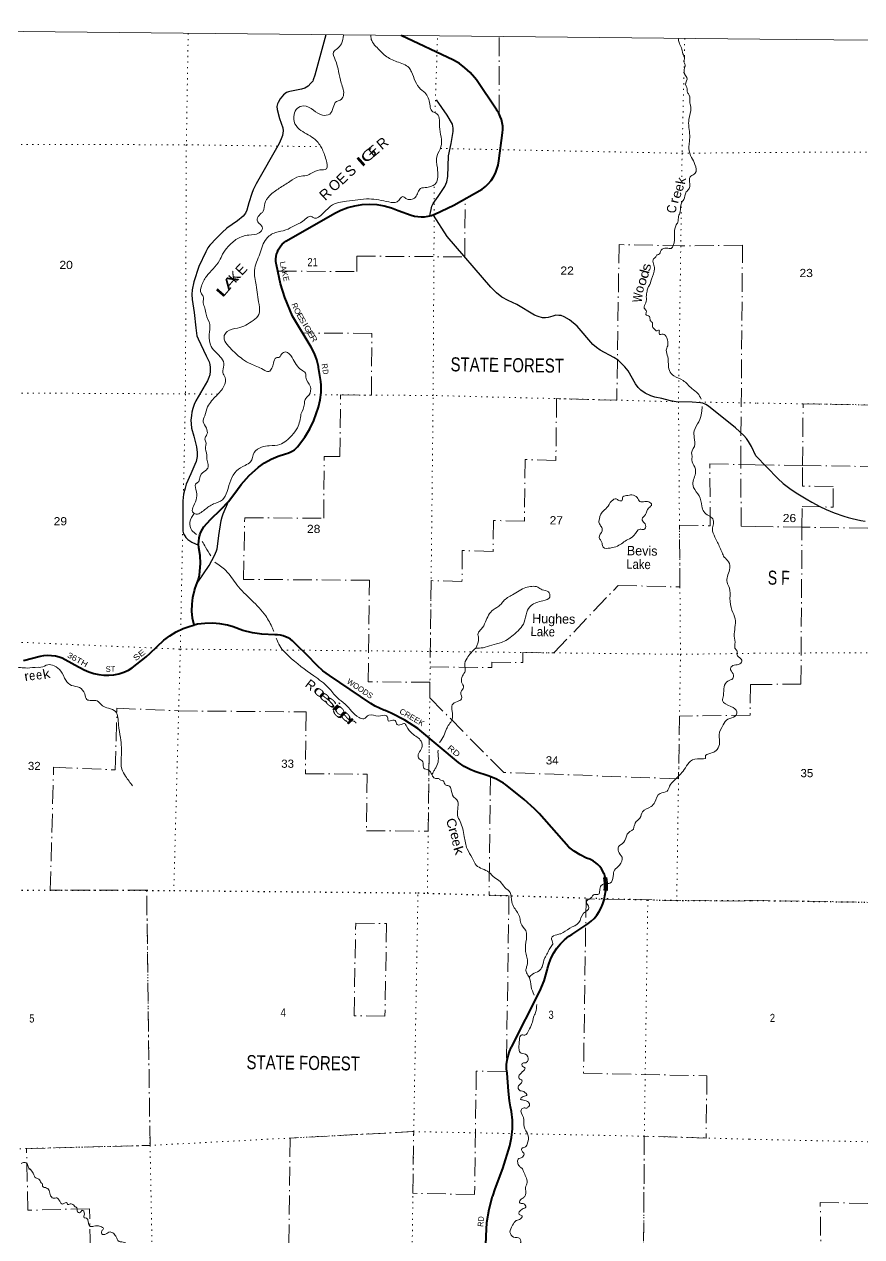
# Model space of a CAD drawing. Header units: feet. Extents: x -248627 to 3, y 0 to 184934.
# Drawn here: x -231510 to -213602, y 158997 to 184934 of the extents above; entities that cross this region are included whole.
import ezdxf
from ezdxf.enums import TextEntityAlignment as Align

# ---------------------------------------------------------------- set-up
doc = ezdxf.new("R2010")
doc.units = ezdxf.units.FT
doc.header["$LTSCALE"] = 80
doc.linetypes.add('DOT_DASHED', pattern=[7.7, 5, -1.2, 0.3, -1.2])
doc.linetypes.add('DOTTED', pattern=[1.5, 0.3, -1.2])
for name, color, linetype, lineweight in [('26', 7, 'Continuous', 40), ('29', 7, 'Continuous', 25), ('39', 7, 'Continuous', 13), ('4', 7, 'Continuous', 13), ('41', 7, 'Continuous', 13), ('44', 7, 'DOT_DASHED', 13), ('6', 7, 'DOTTED', 25), ('61', 7, 'Continuous', 13), ('7', 7, 'DOTTED', 13)]:
    doc.layers.add(name, color=color, linetype=linetype, lineweight=lineweight)
doc.layers.add('27', color=7, linetype='Continuous')

msp = doc.modelspace()

# ---------------------------------------------------------------- linework, layer by layer
at = {"layer": '26'}
for points in [[(-222728.12, 180873.65), (-222324.13, 181066.93), (-221721.04, 181404.3), (-221650.23, 181460.8), (-221585.71, 181524.39), (-221528.19, 181594.37), (-221478.3, 181669.98), (-221436.59, 181750.4), (-221403.51, 181834.73), (-221379.43, 181922.06), (-221364.61, 182011.43), (-221364.22, 182014.91), (-221281.7, 182607.73), (-221276.66, 182680.22), (-221279.22, 182752.83), (-221289.36, 182824.78), (-221306.96, 182895.27), (-221331.84, 182963.54), (-221363.71, 183028.83), (-221402.23, 183090.43), (-221403.84, 183092.71), (-221842.58, 183743.84), (-221881.05, 183794.66), (-221978.3, 183904.85), (-222086.53, 184004.28), (-222204.56, 184091.84), (-222331.1, 184166.59), (-223451.45, 184691.12)], [(-227879.78, 172080.5), (-227885.58, 172109.2), (-227909.94, 172229.73), (-227923.98, 172377.53), (-227922.49, 172525.99), (-227905.5, 172673.48), (-227873.17, 172818.38), (-227857.82, 172869.7), (-227791.89, 173044.03), (-227782.44, 173069.02), (-227778.27, 173094.03), (-227765.1, 173148.57), (-227754.85, 173234.46), (-227744.71, 173401.86), (-227752.12, 173569.4), (-227777.01, 173735.25), (-227778.87, 173744.25), (-227783.28, 173811.12), (-227780.67, 173878.08), (-227771.08, 173944.41), (-227754.61, 174009.37), (-227731.44, 174072.24), (-227701.82, 174132.36), (-227668.21, 174186.01), (-227525.73, 174343.24), (-227305.26, 174553.27), (-227141.29, 174728.32), (-227025.37, 174877.96), (-226874.41, 175086.68), (-226702.46, 175278.47), (-226511.41, 175451.24), (-226503.87, 175457.34), (-226371.16, 175551.54), (-226229.32, 175631.35), (-226079.92, 175695.89), (-225924.6, 175744.47), (-225924.04, 175744.61), (-225873.58, 175758.72), (-225824.87, 175778.02), (-225778.44, 175802.31), (-225734.81, 175831.32), (-225694.45, 175864.73), (-225666.14, 175892.95), (-225510.87, 176102.85), (-225403.56, 176280.39), (-225318.71, 176460.07), (-225215.81, 176746.39), (-225182.15, 176900.66), (-225164.79, 177057.6), (-225163.94, 177215.49), (-225169.3, 177290.08), (-225215.64, 177594.4), (-225218.85, 177611.06), (-225255.24, 177754.22), (-225306.4, 177892.8), (-225371.76, 178025.27), (-225771.63, 178686.84), (-225936.73, 179088.96), (-226027.87, 179383.48), (-226116.25, 179789.89), (-226121.62, 179816.87), (-226127.33, 179866.25), (-226127.85, 179915.97), (-226123.16, 179965.46), (-226113.33, 180014.2), (-226098.46, 180061.64), (-226078.72, 180107.26), (-226054.31, 180150.57), (-226025.5, 180191.1), (-225992.62, 180228.39), (-225956.03, 180262.03), (-225916.11, 180291.67), (-224854.15, 180898.15), (-224740.07, 180954.52), (-224592.53, 181010.78), (-224439.92, 181051.32), (-224283.9, 181075.68), (-224126.2, 181083.6), (-223968.53, 181074.99), (-223812.63, 181049.95), (-223660.19, 181008.75), (-223512.9, 180951.84), (-223238.9, 180851.31), (-223168.05, 180831.26), (-223095.5, 180818.72), (-223022.03, 180813.83), (-222948.45, 180816.65), (-222875.57, 180827.15), (-222804.18, 180845.21), (-222735.08, 180870.63), (-222728.12, 180873.65)], [(-231527.29, 171323.66), (-231168.66, 171416.28), (-231088.44, 171430.3), (-231007.19, 171435.85), (-230925.81, 171432.88), (-230845.19, 171421.42), (-230766.2, 171401.6), (-230702.57, 171378.96), (-230426.75, 171228.93), (-230226.2, 171125.29), (-230127.22, 171080.34), (-230024.09, 171045.98), (-229917.93, 171022.59), (-229809.91, 171010.42), (-229701.2, 171009.61), (-229593.01, 171020.17), (-229486.52, 171041.98), (-229382.88, 171074.8), (-229283.25, 171118.28), (-229199.9, 171164.87), (-228905.51, 171399.36), (-228814.59, 171482.73), (-228526.69, 171756.87), (-228398.67, 171854.55), (-228261.15, 171938.32), (-228115.62, 172007.25), (-227963.68, 172060.59), (-227879.78, 172080.5)], [(-219077.34, 166407.26), (-219071.44, 166570.37), (-219090.34, 166680.78), (-219098.36, 166720.67), (-219103.4, 166745.72), (-219113.58, 166770.67), (-219135.9, 166818), (-219166.43, 166868.3), (-219202.06, 166915.14), (-219242.38, 166957.99), (-219286.96, 166996.4), (-219335.31, 167029.94), (-219386.9, 167058.24), (-219416.17, 167070.51), (-219440.76, 167080.82), (-219466.17, 167090.85), (-219486.1, 167098.72), (-219621.56, 167163.37), (-219749.51, 167241.83), (-219868.57, 167333.22), (-220499.11, 168048.13), (-220597.09, 168151.85), (-220818.7, 168352.78), (-221219.26, 168669), (-221261.66, 168697.28), (-221410.43, 168782.51), (-221567.3, 168851.72), (-221877.5, 168948.3), (-221892.02, 168953.51), (-221964.16, 168984.68), (-222100.09, 169056.65), (-222227.76, 169142.43), (-223095.83, 169867.61), (-223371.15, 170048.39), (-223663.86, 170199.39), (-223793.56, 170254.46), (-223819.15, 170262.59), (-223916.44, 170300.7), (-224009.2, 170348.76), (-224096.44, 170406.26), (-224985.18, 170999.53), (-225123.14, 171100.72), (-225249.77, 171215.77), (-225298.74, 171267.38), (-225417.43, 171394.59), (-225721.99, 171694.97), (-225728.37, 171701.74), (-225771.23, 171742.05), (-225818.08, 171777.65), (-225868.39, 171808.16), (-225921.61, 171833.25), (-225977.17, 171852.63), (-226034.44, 171866.1), (-226092.81, 171873.51), (-226151.64, 171874.78), (-226430.77, 171888.45), (-226626.81, 171916.65), (-226837.02, 171968.78), (-227040.64, 172042.6), (-227167.56, 172079.28), (-227325.81, 172109.05), (-227486.31, 172122.12), (-227647.29, 172118.34), (-227807, 172097.76), (-227879.78, 172080.5)], [(-221164.81, 162869.12), (-221135.38, 162958.6), (-221096.76, 163044.53), (-221091.03, 163055.48), (-220482.59, 164248.61), (-220393.28, 164469.42), (-220327.53, 164698.35), (-220319.09, 164736.33), (-220287.05, 164852.51), (-220243.04, 164964.7), (-220187.54, 165071.68), (-220121.17, 165172.27), (-220044.64, 165265.37), (-219958.8, 165349.96), (-219864.59, 165425.12), (-219803.9, 165465.69), (-219462.09, 165688.89), (-219390.16, 165744.57), (-219324.44, 165807.47), (-219265.66, 165876.89), (-219214.46, 165952.07), (-219171.4, 166032.2), (-219136.94, 166116.38), (-219112.07, 166201.22), (-219092.25, 166290.14), (-219077.34, 166407.26)], [(-221705.67, 157063.94), (-221634.65, 159010.27), (-221617.92, 159299.31), (-221571.07, 159585.02), (-221494.62, 159864.26), (-221493.16, 159868.65), (-221440.49, 160020.74), (-221277.78, 160454.81), (-221128.44, 160941.15), (-221090.45, 161122.16), (-221071.58, 161306.15), (-221072.06, 161491.1), (-221091.86, 161674.99), (-221111.27, 161776.54), (-221135.64, 161906.28), (-221156.45, 162113.43), (-221185.72, 162495.47), (-221195.23, 162589.19), (-221194.9, 162683.39), (-221184.72, 162777.04), (-221164.81, 162869.12)]]:
    msp.add_lwpolyline(points, dxfattribs=at)
at = {"layer": '29'}
msp.add_line((-225060.13, 184705.86), (-225297.68, 183843.76), dxfattribs=at)
for points in [[(-225297.68, 183843.76), (-225329.76, 183741.84), (-225342.51, 183713.77), (-225379.5, 183671.65), (-225436.9, 183611.67), (-225512.16, 183569.55), (-225579.76, 183542.76), (-225655.02, 183528.72), (-225833.59, 183498.09), (-225862.93, 183489.16), (-225903.75, 183471.29), (-225966.25, 183421.52), (-226036.4, 183338.57), (-226078.49, 183263.27), (-226092.53, 183231.37), (-226107.83, 183175.22), (-226104.01, 183110.13), (-226052.98, 182916.15), (-225981.55, 182717.07), (-225976.45, 182653.27), (-225981.55, 182602.22), (-225986.65, 182556.28), (-226014.72, 182482.26), (-226058.09, 182385.26), (-226552.99, 181517.45), (-226612.94, 181393.68), (-226644.83, 181313.27), (-226706.06, 181114.18)], [(-222835.63, 180836.03), (-222795.28, 181040.17), (-222764.67, 181096.32), (-222657.53, 181249.46), (-222519.77, 181463.86), (-222473.85, 181560.85), (-222453.44, 181678.26), (-222438.14, 182122.37), (-222382.01, 182382.71), (-222336.09, 182643.05), (-222336.09, 182714.52), (-222356.5, 182796.19), (-222463.65, 182990.17), (-222698.34, 183316.87)], [(-226706.06, 181114.18), (-226748.14, 180954.67), (-226780.04, 180894.69), (-226829.78, 180832.16), (-226947.12, 180730.06), (-227176.72, 180571.81), (-227280.05, 180481.2), (-227401.22, 180357.41), (-227538.98, 180209.38), (-227582.35, 180148.12), (-227630.81, 180066.44), (-227778.77, 179755.05), (-227880.82, 179423.24), (-227917.82, 179253.51), (-227925.48, 179156.52), (-227916.53, 179045.49), (-227875.72, 178769.84), (-227840, 178443.13), (-227817.04, 178272.13), (-227794.08, 178203.21), (-227620.61, 177840.77)], [(-220598.82, 178712.41), (-220980.2, 178935.74), (-221165.16, 179026.36), (-221296.53, 179099.09), (-221415.16, 179187.15), (-221536.33, 179308.38), (-222464.92, 180395.69), (-222760.84, 180850.01)], [(-215867.51, 175700.32), (-215962.28, 175903.54), (-216022.23, 176006.91), (-216066.87, 176074.55), (-216125.55, 176138.35), (-216302.85, 176297.88), (-216879.37, 176764.95), (-216935.51, 176803.24), (-217000.56, 176830.05), (-217052.86, 176838.98), (-217226.33, 176849.19), (-217573.27, 176859.39), (-217690.61, 176877.26), (-217874.3, 176925.76), (-218026.08, 176955.1), (-218114.08, 176984.45), (-218235.27, 177039.33), (-218328.38, 177109.53), (-218383.23, 177164.39), (-218440.63, 177242.25), (-218593.69, 177517.9), (-218665.12, 177607.23), (-218736.55, 177676.15), (-218807.98, 177745.06), (-218904.92, 177808.87), (-219195.74, 177962.01), (-219277.37, 178018.16), (-219348.81, 178084.53), (-219685.54, 178472.48), (-219853.91, 178610.31), (-219967.43, 178677.94), (-220028.66, 178703.47), (-220078.41, 178707.3), (-220146, 178708.57), (-220211.06, 178691.99), (-220304.17, 178657.52), (-220364.12, 178651.15), (-220430.45, 178656.25), (-220522.29, 178679.23), (-220598.82, 178712.41)], [(-227620.61, 177840.77), (-227559.38, 177715.7), (-227540.88, 177657.63), (-227533.87, 177593.19), (-227534.51, 177512.15), (-227544.08, 177434.94), (-227560.66, 177374.95), (-227592.55, 177304.77), (-227840, 176878.52), (-227880.18, 176797.5), (-227908.88, 176715.17), (-227924.83, 176639.25), (-227936.94, 176564.58), (-227945.24, 176461.85), (-227944.59, 176388.46), (-227931.84, 176291.47)], [(-227931.84, 176291.47), (-227882.1, 176120.47), (-227825.98, 175895.86), (-227814.5, 175772.07), (-227811.95, 175690.4), (-227816.65, 175654.26), (-227837.46, 175578.09), (-227861.69, 175513), (-227948.43, 175319.02), (-228045.37, 175094.41), (-228070.88, 175012.73), (-228106.59, 174885.11), (-228116.8, 174742.17), (-228121.9, 174093.86), (-228105.32, 174033.89), (-228079.81, 173987.95), (-228051.75, 173952.21), (-228009.65, 173915.19), (-227924.19, 173857.77), (-227781.83, 173789.18)], [(-215867.51, 175700.32), (-215393.8, 175213.58), (-215284.58, 175111.98), (-215136.99, 175000.77), (-215001.52, 174907.76), (-214789.22, 174780.39), (-214671.95, 174707.6), (-214500.09, 174620.66), (-214364.63, 174555.96), (-214188.73, 174479.12), (-213988.56, 174408.36), (-213895.54, 174382.08), (-213806.59, 174361.86), (-213618.55, 174319.4), (-213531.6, 174305.25)], [(-227814.21, 172979.27), (-227554.28, 173352.4), (-227442.04, 173569.36), (-227401.56, 173666.7), (-227386.26, 173715.2), (-227378.26, 173760.79), (-227350.2, 173998.16), (-227299.17, 174317.21), (-227279.11, 174396.69), (-227256.15, 174463.06), (-227145.15, 174722.73)]]:
    msp.add_lwpolyline(points, dxfattribs=at)
at = {"layer": '39'}
for points in [[(-224682.34, 184703.23), (-224730.02, 184513.73), (-224815.44, 184413.65), (-224894.59, 184339.72), (-224859.73, 184174.14), (-224730.96, 183677.19), (-224686.92, 183404.69), (-224752.13, 183312.5), (-224834.96, 183280.94), (-224904.51, 183150.49), (-224978.16, 183012.01), (-225135.41, 182991.14), (-225325.85, 183095.52), (-225542.58, 183186.01), (-225673.91, 183134.69), (-225739.44, 183004.21), (-225722.96, 182806.52), (-225595.28, 182662.34), (-225286.8, 182466.27), (-225149.4, 182279.68), (-225056.78, 182037.01), (-225050.36, 181841.43), (-225189.52, 181816.38), (-225369.32, 181747.32), (-225472.42, 181699.79), (-225629.67, 181678.92), (-225831.95, 181569.73), (-226056.68, 181426.46), (-226263.41, 181266.91), (-226367.54, 181096.43), (-226401.12, 180933.43), (-226488.44, 180845.46), (-226529.59, 180740.98), (-226483.85, 180672.06), (-226418.21, 180574.76), (-226489.56, 180470.53), (-226707.43, 180423.95), (-226955.8, 180343.37), (-227150.51, 180177.67), (-227268.67, 180013.35), (-227336.25, 179878.86), (-227614.98, 179538.48), (-227723.47, 179327.72), (-227730.72, 179182.65), (-227685.01, 179109.7), (-227682.09, 178976.63), (-227646.81, 178861.44), (-227623.73, 178730.22), (-227542.99, 178511.85), (-227554.86, 178296.25), (-227512.71, 178037.88), (-227291.27, 177788.1), (-227240.16, 177638.51), (-227265.6, 177485.52), (-227216.15, 177378.27), (-227241.86, 177193.03), (-227398.63, 176988.72), (-227589.91, 176750.43), (-227651.91, 176559.44), (-227681.22, 176426.64), (-227615.86, 176295.07), (-227602.86, 176163.94), (-227648.03, 176059.49), (-227618.53, 175974.58), (-227635.28, 175898.12), (-227606.57, 175718.48), (-227599.51, 175599.49), (-227576.29, 175486.41), (-227611.23, 175402.04), (-227726.76, 175312.29), (-227814.94, 175121.52), (-227826.43, 175118.59), (-227840.29, 174980.62), (-227823.64, 174803.09), (-227889.54, 174628.26), (-227910.7, 174505.48), (-227858.7, 174462.71), (-227654.62, 174545.68), (-227462.25, 174673.1), (-227274.26, 174758.22), (-227172.05, 174940.81), (-226971.01, 175382.62), (-226788.81, 175498.02), (-226669.37, 175573.63), (-226591.18, 175772.55), (-226435.17, 175886.16), (-226269.79, 175917.04), (-226041.98, 175947.4), (-225790.67, 176138.83), (-225668.48, 176303.12), (-225593.55, 176594.79)], [(-225593.55, 176594.79), (-225521.22, 176815.92), (-225506.38, 176904.49), (-225420.97, 177004.58), (-225391.32, 177179.7), (-225488.29, 177384.1), (-225495.64, 177468.83), (-225579.64, 177538.06), (-225780.81, 177803.8), (-225920.77, 177923.89), (-226009.77, 177876.25), (-226052.58, 177814.12), (-226123.18, 177800.59), (-226180.52, 177686.17), (-226217.67, 177577.62), (-226280.7, 177505.58), (-226399.15, 177548.89), (-226668, 177668.03), (-226844.34, 177772.3), (-227076.23, 177977.82), (-227232.85, 178273.43), (-227173.71, 178361.63), (-226947.55, 178436.35), (-226615.95, 178596.88), (-226496.07, 178724.9), (-226490.26, 178938.53), (-226553.23, 179356.32), (-226586.87, 179669.05), (-226471.13, 180024.88), (-226333.54, 180344.25), (-226139.1, 180477.7), (-225915.1, 180534.3), (-225741.19, 180621.55), (-225555.11, 180718.78), (-225350.95, 180811.83), (-225346.95, 180807.77), (-224962.39, 181040.43), (-224617.16, 181146.42), (-224135.44, 181196.85), (-223713.09, 181132.88), (-223537.88, 181133.44), (-223468.81, 181205.43), (-223416.09, 181249.34), (-223347.98, 181206.45), (-223247.48, 181183.44), (-223144.35, 181235), (-223091.15, 181335.35), (-223036.08, 181419.55), (-222904.99, 181442.65), (-222789.93, 181475.97), (-222706.9, 181531.72), (-222669.55, 181664.46), (-222675.95, 181862.06), (-222681.82, 182124.16), (-222599.73, 182308.93), (-222630.34, 182742.58), (-222629.15, 182885.69), (-222684.45, 183015.16), (-222794.67, 183080.58), (-222834.05, 183187.75), (-222920.51, 183444.47), (-223034.45, 183546.2), (-223230.75, 183912.69), (-223282.37, 184001.81), (-223541.05, 184132.97), (-223785.67, 184259.98), (-223991.41, 184461.25), (-224081.01, 184582.94), (-224099.25, 184697.63)], [(-217525.31, 184632.88), (-217508.79, 184542.63), (-217459.01, 184429.25), (-217425.83, 184301.98), (-217392.39, 184206.96), (-217405.1, 184132.48), (-217377.48, 184063.72), (-217390.1, 183999.32), (-217371.31, 183837.9), (-217339.46, 183793.29), (-217368.88, 183646.38), (-217339.24, 183577.59), (-217328.02, 183474.7), (-217290.27, 183413.91), (-217279.29, 183280.78), (-217269.71, 183222.24), (-217254.21, 183149.54), (-217298.58, 182899.95), (-217279.29, 182557.11), (-217290.55, 182379.93)], [(-217290.55, 182379.93), (-217297.74, 182277.06), (-217238.96, 182081.04), (-217167.66, 181937.33), (-217161.21, 181745.78), (-217258.4, 181682.08), (-217287.11, 181619.82), (-217290.81, 181418.28), (-217353.83, 181346.23), (-217409.56, 181183.41), (-217458.51, 181109.23), (-217484.21, 180926.01), (-217517.28, 180823.48), (-217536.43, 180700.67), (-217577.36, 180622.4), (-217609.11, 180437.21), (-217631.22, 180201.54), (-217674.02, 180139.41), (-217778.68, 180146.32), (-217889.82, 180100.88), (-217946.99, 180006.61), (-217981.29, 179998.83), (-218015.96, 179946.71), (-218054.5, 179912.76), (-218055.34, 179811.98), (-218034.09, 179704.97), (-218100.42, 179477.73), (-218151.97, 179333.02), (-218167.06, 179309.62), (-218193.15, 179224.51), (-218208.26, 179103.69), (-218219.4, 178974.77), (-218252.56, 178862.16), (-218206.84, 178791.23), (-218217.48, 178722.78), (-218141.28, 178683.85), (-218123.86, 178599.04), (-218077.95, 178550.28), (-218076.68, 178461.57), (-218024.8, 178404.7), (-217994.83, 178376.23), (-217936.31, 178389.86), (-217928.98, 178303.12), (-217850.43, 178304.48), (-217772.52, 178229.25), (-217751.82, 178055.72), (-217780.82, 177959.2), (-217751.77, 177819.87), (-217711.94, 177525.23), (-217622.26, 177413.62), (-217421.72, 177313.19), (-217235.86, 177142.32), (-217107.85, 177038.45), (-217036.6, 176917.51)], [(-217013.64, 176755.64), (-217028.77, 176620.53), (-217084.72, 176431.5), (-217185, 176238.82), (-217184.18, 176095.69), (-217181.78, 175900.14), (-217235.59, 175727.23), (-217233.61, 175723.18), (-217234.51, 175614.33), (-217171.37, 175458.59), (-217164.71, 175291.23), (-217210.11, 175160.58), (-217197.12, 175027.43), (-217081.84, 174845.05), (-217021.25, 174624.82), (-216981.94, 174509.6), (-216875.92, 174424.06), (-216787.93, 174350.76), (-216774.71, 174245.83), (-216793.74, 174137.13), (-216740.85, 173959.3), (-216635.93, 173742.74), (-216588.53, 173631.48), (-216540.99, 173536.34), (-216449.19, 173436.81), (-216428.48, 173263.28), (-216476.01, 173118.54), (-216483.04, 172999.66), (-216431.75, 172872.24), (-216419.47, 172654.43), (-216377.3, 172398.08), (-216308.36, 172214.07), (-216327.54, 171845.34), (-216312.9, 171669.84), (-216313.59, 171587.2), (-216271.74, 171534.44), (-216268.47, 171443.7), (-216212.57, 171384.78)], [(-219222.95, 174306.44), (-219154.93, 174493.35), (-219049.37, 174595.28), (-218951.54, 174735.57), (-218850.47, 174781.1), (-218794.37, 174746.36), (-218721.83, 174751.81), (-218719.38, 174804.2), (-218632.41, 174849.84), (-218515.48, 174865), (-218405.19, 174809.66), (-218345.5, 174722.48), (-218271.03, 174717.84), (-218152.21, 174718.87), (-218094.33, 174655.9), (-218155.32, 174587.87), (-218229.02, 174443.34), (-218296.27, 174347.14), (-218284.56, 174302.69), (-218222.81, 174221.55), (-218263.89, 174125.13), (-218342.36, 174133.85), (-218474.4, 173995.85), (-218601.97, 173912.25), (-218824.64, 173772.99), (-218978.05, 173729.91), (-219128.94, 173747.29), (-219154.43, 173830.15), (-219180.12, 173888.82), (-219215.84, 173951.6), (-219154.19, 174100.26), (-219171.59, 174187.09), (-219219.27, 174264.08), (-219222.29, 174308.24)], [(-227876.64, 174465.65), (-227966.91, 174286.22), (-227924.1, 174106.46), (-227825.53, 174022.62)], [(-227704.8, 173872.87), (-227633.09, 173747.25), (-227522.65, 173559.42)], [(-227435.69, 173424.08), (-227202.26, 173249.81), (-226963.17, 172943.44), (-226346.47, 172277.15), (-226201.68, 172011.88), (-226173.39, 171944.85)], [(-221857.48, 171588.82), (-221795.29, 171801.98), (-221806.53, 171902.86), (-221737.33, 171990.99), (-221647.37, 172153.52), (-221482.11, 172410.17), (-221330.23, 172511.72), (-221265.1, 172593.82), (-221068.62, 172731.28), (-220785.42, 172884.15), (-220654.31, 172909.27), (-220531.6, 172894.14), (-220433.42, 172834.87), (-220302.87, 172793.47), (-220273.62, 172678.33), (-220419.26, 172600.92), (-220669.79, 172502.21), (-220763.63, 172357.85), (-220819.8, 172142.62), (-221057.71, 171866.42), (-221308.75, 171707.24), (-221512.58, 171654.5), (-221700.33, 171597.6), (-221857.48, 171588.82)], [(-226125.09, 171804.59), (-226067.6, 171670.1), (-225858.23, 171420.42), (-225318.07, 170994.64), (-225004.01, 170742.07), (-224814.11, 170526.35), (-224648.5, 170390.39), (-224350.84, 170103.7), (-224248.34, 170078.66), (-224140.96, 170156.38), (-223933.73, 170134.51), (-223776.55, 170147.31), (-223736.73, 170092.56), (-223727.13, 170036.04), (-223632.41, 170045.33), (-223580.12, 170036.83), (-223538.52, 169953.84), (-223451.92, 169955.14), (-223381.28, 169974.71), (-223333.42, 169917.87), (-223211.9, 169759.63), (-223023.96, 169596.81), (-223007.02, 169455.56), (-223076.44, 169341.24), (-223079.29, 169240.47), (-223001.28, 169177.34), (-222978, 169072.32), (-222968.38, 169017.82), (-222870, 168982.73), (-222790.35, 168875.23), (-222732.52, 168806.22), (-222654.06, 168797.5), (-222602.01, 168760.79), (-222551.77, 168748.28), (-222508.14, 168667.28), (-222431.82, 168642.46), (-222380.16, 168559.38), (-222333.07, 168409.82), (-222261.14, 168342.71), (-222245.77, 168011.99), (-222190.49, 167880.5), (-222100.52, 167561.26), (-222038.32, 167292.65), (-221931.18, 167100.26), (-221843.89, 166942.3), (-221717.64, 166868.68), (-221571.28, 166790.87), (-221455.42, 166679.04), (-221333.29, 166593.37), (-221231.65, 166465.53), (-221119.75, 166361.79), (-221087.2, 166159.94), (-221031.86, 166034.51), (-220912.81, 165821.86), (-220891.65, 165702.75), (-220788.25, 165544.66), (-220782.25, 165298.69), (-220780.39, 165038.63), (-220751.2, 164917.44), (-220768.55, 164768.42), (-220783.27, 164693.96), (-220741.81, 164594.84), (-220713.97, 164552.28), (-220673.38, 164348.34), (-220605.41, 164167.33)], [(-221857.48, 171588.82), (-222042.52, 171374.67), (-222092.14, 171219.86), (-222083.1, 171096.82), (-222140.34, 170994.49), (-222157.54, 170863.61), (-222116.18, 170752.4), (-222171.46, 170644), (-222160.57, 170500.79), (-222247.61, 170447.09), (-222358.95, 170377.46), (-222360.11, 170238.38), (-222363.6, 170061.01), (-222426.92, 169954.7), (-222482.07, 169860.42), (-222541.7, 169713.76), (-222627.66, 169568.83)], [(-233394.02, 166204.95), (-233271.56, 166275.09), (-233105.25, 166416.83), (-232833.44, 166410.54), (-232702.15, 166457.83), (-232492.31, 166506.49), (-232421.13, 166590.56), (-232405.72, 166747.67), (-232324.45, 166833.67), (-232341.59, 166952.75), (-232410.7, 167116.6), (-232451.94, 167241.92), (-232543.95, 167317.27), (-232538.81, 167450.27), (-232652.78, 167547.97), (-232863.69, 167854.1), (-232975.34, 167988.07), (-232967.3, 168227.89), (-232919.13, 168449.22), (-232891.95, 168569.95), (-232907.55, 168872.44), (-232953.84, 169116.74), (-232991.78, 169397.25), (-232905.24, 169632.38), (-232676.69, 169751.43), (-232363.04, 169932.27), (-232242.88, 170094.55), (-232263.53, 170274.13), (-232253.66, 170491.75), (-232209.83, 170676.84), (-232063.62, 170822.78), (-232000.2, 170941.19), (-231862.8, 170996.49), (-231712.53, 171146.43), (-231450.61, 171162.4), (-231214.86, 171178.59), (-231152.44, 171178.07), (-231009, 171233.33), (-230868.23, 171209.98), (-230728.21, 171097.95), (-230621.12, 170899.52), (-230501.19, 170791.69), (-230330.39, 170747.94), (-230216.77, 170607.91), (-230171.43, 170490.61), (-229952.18, 170460.58), (-229838.26, 170356.83), (-229707.83, 170301.32), (-229559.38, 170233.57), (-229495.33, 169944.78), (-229453.28, 169674.31), (-229434.67, 169250.84), (-229422.66, 169000.78), (-229343.37, 168848.94), (-229192.07, 168640.06)], [(-216212.57, 171384.78), (-216164.85, 171311.82), (-216233.92, 171239.82), (-216356.95, 171216.65), (-216409.86, 171150.57), (-216354.42, 171037.23), (-216361.3, 170936.49), (-216462.42, 170884.92), (-216546.02, 170760.64), (-216561.67, 170575.31), (-216580.71, 170464.6), (-216402.51, 170342.18), (-216270.59, 170224.17), (-216305.57, 170133.75), (-216465.19, 170070.56), (-216566.91, 169946.43), (-216653.27, 169733.47), (-216646.95, 169525.79), (-216718.52, 169395.36), (-216829.72, 169341.85), (-216945.19, 169260.16), (-216941.23, 169252.07), (-217112.65, 169221.23), (-217398.53, 168989.77), (-217615.95, 168755.73), (-217711.62, 168633.56), (-217764.83, 168531.19), (-217914.26, 168482.04), (-218026.61, 168291.47), (-218107.93, 168199.42), (-218288.1, 168086.01), (-218345.59, 167953.44), (-218447.16, 167847.45), (-218457.48, 167817.3), (-218478.21, 167746.92), (-218482.52, 167712.68)], [(-222660.74, 169407.99), (-222663.38, 169370.07), (-222656.89, 169182.54), (-222702.35, 169043.83), (-222741.14, 168979.65), (-222774.55, 168917), (-222796.82, 168888.65)], [(-218482.52, 167712.68), (-218616.31, 167606.96), (-218688.2, 167438.22), (-218801.82, 167336.36), (-218804.64, 167239.63), (-218727.12, 167118.04), (-218782.94, 166945.14), (-218888.55, 166837.16), (-218917.8, 166710.41), (-218985.53, 166557.77), (-219035.54, 166552.72)], [(-219035.54, 166552.72), (-219115.48, 166545.1), (-219173.22, 166508.93), (-219204.3, 166404.37), (-219229.15, 166321.93), (-219313.76, 166318.6), (-219398.99, 166240.69), (-219490.26, 166162.83), (-219436.91, 166039.42), (-219548.67, 165919.4), (-219651.05, 165716.66), (-219845.37, 165597.32), (-220035.64, 165479.97), (-220122.41, 165458.51), (-220237.8, 165386.9), (-220208.58, 165267.72), (-220214.79, 165247.62), (-220273.91, 165161.43), (-220321.03, 165065.06), (-220380.3, 164960.73), (-220438.26, 164771.73), (-220499.4, 164685.56), (-220640.94, 164616.18), (-220707.8, 164550.67)], [(-220549.7, 163964.21), (-220577.31, 163795.22), (-220620.47, 163690.76), (-220653.8, 163557.99), (-220725.57, 163403.37), (-220804.87, 163311.3), (-220885.42, 163311.97), (-220920.49, 163211.47), (-220932.09, 163028.13), (-220908.67, 162939.24), (-220792.19, 162899.97), (-220732.78, 162780.55), (-220787.65, 162720.53), (-220864.34, 162701.01), (-220860.7, 162654.61), (-220802.72, 162603.74), (-220859.79, 162521.56), (-220928.84, 162451.58)], [(-220928.84, 162451.58), (-220929.43, 162381.04), (-220867.31, 162344.24), (-220892.08, 162271.87), (-220951, 162209.87), (-220923.45, 162133.04), (-220831.07, 162102.04), (-220761.23, 162024.86), (-220842.03, 161995.29), (-220896.84, 161943.34), (-220834.62, 161918.63), (-220730.26, 161875.43), (-220704.65, 161806.69), (-220739.22, 161766.66), (-220761.52, 161748.7), (-220823.91, 161753.25), (-220880.58, 161719.45), (-220837.71, 161547.75), (-220823.25, 161350.08), (-220740.14, 161174.02), (-220755.9, 160974.59), (-220806.76, 160912.52), (-220871.42, 160886.85), (-220863.88, 160824.3), (-220825.98, 160781.65), (-220858.87, 160701.29), (-220949.89, 160653.67), (-220958.5, 160587.22), (-220922.94, 160504.28), (-220868.91, 160463.51), (-220831.24, 160392.65), (-220785.85, 160281.4), (-220758.7, 160156.2), (-220789.78, 160051.63), (-220791.11, 159892.4), (-220829.84, 159836.28), (-220900.75, 159784.45), (-220915.39, 159720.07), (-220841, 159705.34), (-220785.26, 159628.28), (-220864.14, 159586.6), (-220927.51, 159474.24), (-220863.34, 159441.46), (-220922.37, 159365.35), (-220993.05, 159341.74), (-221068.4, 159241.58), (-221123.99, 159094.89), (-221046.32, 158991.44), (-220911.69, 158956.05), (-220902.51, 158849.14), (-220937.08, 158809.11), (-220985.81, 158761.13), (-221114.5, 158784.37), (-221205.59, 158728.69), (-221251.05, 158589.97), (-221201.44, 158500.87), (-221117.17, 158463.88), (-221069.44, 158392.94), (-221096.2, 158322.61), (-221073.52, 158145.03), (-221077.03, 157965.65), (-221170.03, 157922.07), (-221259.15, 157860.32), (-221219.38, 157799.52), (-221102.74, 157780.41), (-221079.59, 157659.27), (-221148.62, 157591.31), (-221172.08, 157434.27), (-221175.32, 157287.14), (-221240.03, 157255.43), (-221344.91, 157236.14), (-221373.63, 157171.87), (-221335.83, 157117.13), (-221231.57, 157061.84), (-221222.11, 156989.19), (-221239.23, 156868.39), (-221238.31, 156737.35), (-221204.67, 156666.52), (-221139.06, 156565.19), (-221073.75, 156427.57), (-221015.88, 156364.6), (-220938.05, 156279.29), (-220955.22, 156152.44), (-220867.56, 156038.83), (-220810.21, 155913.37), (-220860.67, 155899.68), (-220871.39, 155821.15), (-220827.34, 155790.55), (-220840.72, 155635.45), (-220861.93, 155506.61), (-220769.79, 155447.39)], [(-231579.32, 160562.4), (-231510.66, 160586.02), (-231438.54, 160541.07), (-231405.13, 160442.02), (-231405.11, 160444.04), (-231321.27, 160356.67), (-231263.71, 160255.4), (-231195.47, 160228.63), (-231145.76, 160151.61), (-231117.84, 160119.13), (-231118.2, 160076.8), (-231031.91, 160039.8), (-230970.15, 159960.67), (-230930.81, 159847.46), (-230890.78, 159818.91), (-230812.13, 159832.37), (-230760.24, 159775.5), (-230724.49, 159716.74), (-230692.44, 159696.32), (-230637.82, 159726.1), (-230593.62, 159713.64), (-230577.74, 159685.29), (-230531.31, 159699.01), (-230453, 159672.16), (-230421.07, 159637.62), (-230387.02, 159615.17), (-230369.6, 159530.36), (-230325.46, 159511.85), (-230270.65, 159563.81), (-230225.01, 159482.8), (-230231.71, 159404.24), (-230177.42, 159393.71), (-230143.7, 159332.96), (-230128.18, 159262.27), (-230098.32, 159219.69), (-230021.77, 159223.09), (-229957.25, 159232.64), (-229884.88, 159217.92), (-229814.79, 159170.98), (-229853.49, 159118.89), (-229837.96, 159048.21), (-229769.45, 159053.69), (-229676.44, 159099.28), (-229598.19, 159064.36), (-229538.45, 158983.24), (-229506.81, 158914.44), (-229456.67, 158889.83), (-229396.31, 158883.28), (-229326.25, 158832.31), (-229354.92, 158776.1), (-229411.55, 158746.34), (-229428.08, 158696.08), (-229390.34, 158633.27), (-229394.69, 158595.01), (-229399.14, 158544.65), (-229361.21, 158504.02), (-229356, 158405.21), (-229324.42, 158328.34), (-229320.39, 158328.31), (-229209.49, 158345.53), (-229141.24, 158318.76), (-229123.76, 158242.02), (-229134.64, 158145.35), (-229114.82, 158106.88), (-229044.46, 158092.19), (-228986.33, 158059.45), (-228936.5, 157998.57), (-228906.63, 157958), (-228852.38, 157943.44), (-228761.95, 157920.52), (-228699.92, 157873.64), (-228608.1, 157776.12), (-228541.71, 157767.51), (-228467.43, 157740.69), (-228401.58, 157667.57), (-228306.96, 157664.77), (-228214.8, 157607.57), (-228201.38, 157526.82), (-228171.92, 157437.88), (-228053.62, 157376.43), (-227995.36, 157359.82), (-227953.61, 157294.97), (-227951.73, 157278.83), (-227948.68, 157161.88), (-227880.73, 157098.83), (-227834.81, 157052.09), (-227809, 157007.53), (-227817.42, 156963.25), (-227797.64, 156920.75), (-227790.29, 156836.03), (-227830.77, 156812.17)]]:
    msp.add_spline(points, degree=3, dxfattribs=at)
at = {"layer": '4'}
msp.add_lwpolyline([(-246606.45, 184933.97), (-215781.67, 184615.95), (-184956.48, 184340.33), (-154130.93, 184107.12), (-123305.1, 183916.31), (-92479.02, 183767.9), (-61652.78, 183661.9), (-30826.42, 183598.29), (0, 183577.08), (0, -0.01), (-31078.93, 21.37), (-62157.81, 85.49), (-93236.57, 192.37), (-124315.16, 342), (-155393.5, 534.37), (-186471.55, 769.49), (-217549.26, 1047.36), (-248626.55, 1367.98)], close=True, dxfattribs=at)
msp.add_lwpolyline([(-246606.45, 184933.97), (-215781.67, 184615.95), (-184956.48, 184340.33), (-154130.93, 184107.12), (-123305.1, 183916.31), (-92479.02, 183767.9), (-61652.78, 183661.9), (-30826.42, 183598.29), (0, 183577.08), (0, -0.01), (-31078.93, 21.37), (-62157.81, 85.49), (-93236.57, 192.37), (-124315.16, 342), (-155393.5, 534.37), (-186471.55, 769.49), (-217549.26, 1047.36), (-248626.55, 1367.98)], close=True, dxfattribs=at)
at = {"layer": '44'}
for points in [[(-215914.59, 170811.51), (-215982.08, 170811.11), (-215989.44, 170151.06), (-217498.75, 170135.42), (-217519.17, 168794.93), (-221258.71, 168927.67), (-222838.8, 170528.31), (-222834.77, 170858.28), (-224154.72, 170870.22), (-224130.14, 173041.28), (-226822.53, 173058.47), (-226795.94, 174378.33), (-225104.6, 174367.53), (-225097.16, 175687.51), (-224761.31, 175685.37), (-224746.9, 177005.3), (-224086.89, 177001.08), (-224079.45, 178321.06), (-225556.25, 178330.49), (-225771.64, 178686.84), (-225936.73, 179088.96), (-226027.87, 179383.48), (-226086.68, 179653.91), (-224402, 179643.14), (-224400.14, 179973.14), (-222090.18, 179958.36), (-222083.17, 181201.72), (-221721.04, 181404.3), (-221585.71, 181524.4), (-221478.3, 181669.98), (-221403.51, 181834.73), (-221364.61, 182011.47), (-221281.7, 182607.73), (-221279.22, 182752.83), (-221306.96, 182895.27), (-221352.73, 183020.86), (-221352.31, 184670.28)], [(-215882.04, 174191.61), (-216179.66, 174196.42), (-216189.81, 175516.74), (-216151.79, 180207.1), (-217452.75, 180193.24), (-218791.87, 180219.9), (-218839.81, 176892.19), (-220127.5, 176925.13), (-220141.91, 175605.07), (-220801.77, 175621.95), (-220816.18, 174301.89), (-221476.04, 174318.77), (-221483.25, 173658.73), (-222143.09, 173675.61), (-222150.3, 173015.58), (-222810.16, 173032.46), (-222830.29, 171188.26), (-221510.38, 171172.84), (-221509.12, 171287.83), (-220849.45, 171280.12), (-220846.82, 171495.11), (-220186.87, 171487.4), (-218810.01, 172930.13), (-217489.71, 172896.36), (-217499.87, 174217.76), (-216839.77, 174207.09), (-216849.92, 175527.42), (-215877.96, 175511.7)], [(-215914.59, 170811.51), (-214901.93, 170817.59), (-214880.08, 174175.41), (-214876.04, 174615.4), (-214216.11, 174604.73), (-214212.07, 175044.7), (-214872, 175055.38), (-214867.96, 175495.37), (-214855.84, 176814.9), (-212216.14, 176771.05), (-206868.12, 176952.05)], [(-215877.96, 175511.7), (-214867.96, 175495.37), (-212228.24, 175452.69), (-212241.27, 174132.74), (-214880.08, 174175.41), (-215882.04, 174191.61)], [(-230034.45, 155683.01), (-230114.01, 159597.25), (-231433.59, 159563.5), (-231460.41, 160883.25), (-228821.25, 160950.75), (-228892.51, 166408.1), (-230953.29, 166412.85), (-230882.19, 169040.2), (-229563.24, 168983.72), (-229527.52, 170303.4), (-228207.07, 170246.86), (-225482.74, 170222.21), (-225498.89, 168902.31), (-224178.94, 168890.37), (-224193.71, 167682.85), (-222873.78, 167669.87), (-222849.41, 169661.75), (-222227.75, 169142.43), (-222100.09, 169056.64), (-221964.17, 168984.68), (-221877.5, 168948.31), (-221539.33, 168843.01), (-221570.37, 166306.51), (-221145.93, 166293.73), (-221201.35, 162527.04), (-221845.03, 162540.01), (-221879.93, 159900.17), (-223199.69, 159926.76), (-223182.24, 161246.68), (-225824.3, 161108.03), (-225859.75, 158427.07)], [(-215959.08, 166191.76), (-216238.95, 166173.08), (-219496.79, 166223.77), (-219551.67, 162493.81), (-216912.16, 162440.63), (-216931.76, 161108.75), (-218251.34, 161147.34), (-218286.77, 155694.9), (-216966.08, 155675.29), (-216938.62, 154354.68), (-216073.19, 154340.78)], [(-215959.08, 166191.76), (-212844.72, 166143.46)]]:
    msp.add_lwpolyline(points, dxfattribs=at)
for points in [[(-224423.04, 165705), (-223763.06, 165698.51), (-223798.32, 163718.77), (-224458.3, 163725.26)], [(-213182.74, 161023.56), (-207527.75, 160926.46), (-207742.86, 155484.38), (-211803.32, 155555.06), (-211833.76, 158360.01), (-214474.45, 158409.6), (-214488.78, 159730.17), (-213168.41, 159702.98)]]:
    msp.add_lwpolyline(points, close=True, dxfattribs=at)
at = {"layer": '6'}
for points in [[(-242639.49, 166173.16), (-238923.3, 166384.44), (-233963.19, 166407.82), (-233606.66, 166418.97), (-228892.51, 166408.1), (-228312.59, 166403.29), (-223091.31, 166351.94), (-222889.98, 166346.24), (-218176.93, 166204.35), (-217558.8, 166193.18), (-215959.08, 166191.76)], [(-215959.08, 166191.76), (-212844.72, 166143.46), (-212304.13, 166156.85), (-207499, 166145.01), (-207035.21, 166145.25), (-205817.17, 166137.43)]]:
    msp.add_lwpolyline(points, dxfattribs=at)
at = {"layer": '61'}
for p, q in [((-219125.5, 166675.02), (-219051.68, 166685.02)), ((-219039.23, 166407.17), (-219039.23, 166407.22)), ((-219038.48, 166407.18), (-219039.23, 166407.22))]:
    msp.add_line(p, q, dxfattribs=at)
for points in [[(-219114.7, 166410.51), (-219111.56, 166462.18), (-219113.4, 166567.92), (-219126.46, 166674.45)], [(-219106.2, 166418.43), (-219103.56, 166462.01), (-219105.41, 166568.48), (-219117.61, 166668.01), (-219058.41, 166676.03)], [(-219058.41, 166676.03), (-219045.87, 166573.79), (-219043.92, 166461.92), (-219046.74, 166415.59), (-219106.2, 166418.43)], [(-219039.23, 166407.22), (-219035.92, 166461.75), (-219037.88, 166574.35), (-219051.42, 166684.78)], [(-219039.23, 166407.22), (-219077.71, 166409.06), (-219114.36, 166410.81)]]:
    msp.add_lwpolyline(points, dxfattribs=at)
at = {"layer": '7'}
msp.add_line((-222726.65, 183046.78), (-222672.31, 184683.36), dxfattribs=at)
for points in [[(-228004.76, 184736.99), (-228044.57, 182356.1), (-228062.85, 177026.48), (-228172.85, 171566.6), (-228312.59, 166403.29)], [(-217386.56, 184631.46), (-217443.59, 182173.45), (-217451.36, 181634.32)], [(-238701.14, 182392.05), (-233378.96, 182366.06), (-228044.57, 182356.1), (-225168.82, 182314.02)], [(-222606.21, 182276.24), (-217443.59, 182173.45), (-215805.02, 182190.91)], [(-215805.02, 182190.91), (-212110, 182206.43), (-206765.27, 182131.36), (-201468.84, 182062.95), (-196633.35, 182046.82)], [(-222889.98, 166346.24), (-222826.69, 171518.24), (-222766.92, 176992.65), (-222741.51, 181498.7)], [(-217458.31, 181152.02), (-217520.16, 176858.43), (-217478.64, 171455.76), (-217558.8, 166193.18)], [(-227372.39, 177022.07), (-228062.85, 177026.48), (-233451.46, 177055.04), (-238813.71, 177105.55)], [(-215856.62, 176831.53), (-217520.16, 176858.43), (-222766.92, 176992.65), (-225418.72, 177009.59)], [(-185019.66, 176685.06), (-185492.77, 176686.11), (-185648.09, 176682.01), (-190866.56, 176697.01), (-196228.54, 176685.58), (-201547.43, 176732.09), (-206868.12, 176952.05), (-212216.14, 176771.05), (-215856.62, 176831.53)], [(-246753.62, 171561.63), (-243955.32, 171499.92), (-238944.23, 171841.37), (-233485.29, 171794.09), (-228172.85, 171566.6), (-222826.69, 171518.24), (-217478.64, 171455.76), (-215908.17, 171477.96)], [(-215908.17, 171477.96), (-212243.57, 171498.02), (-211093.14, 171500.25)], [(-228892.51, 166408.1), (-228821.25, 160950.75), (-228714.17, 155682.59), (-228832.73, 150402.19), (-228802.1, 145366.22), (-228762.73, 139965.83), (-228766.4, 138822)], [(-223557.58, 138769.53), (-223559.28, 139950.91), (-223488.8, 145259.93), (-223459.91, 150412.06), (-223253.2, 155879.2), (-223182.24, 161246.68), (-223091.31, 166351.94)], [(-218176.93, 166204.35), (-218251.34, 161147.34), (-218286.77, 155694.9), (-218174.67, 150303.73), (-218200.26, 145064.89), (-218196.84, 139922.57), (-218169.6, 138716.54)], [(-216008.28, 161081.74), (-218251.34, 161147.34), (-223182.24, 161246.68), (-228821.25, 160950.75), (-234118.59, 160815.27), (-238620.85, 160998.54)], [(-216008.28, 161081.74), (-213182.74, 161023.56), (-207527.75, 160926.46), (-202530.97, 160757.87)]]:
    msp.add_lwpolyline(points, dxfattribs=at)

# ---------------------------------------------------------------- texts
at = {"layer": '27'}
for s, rotation, p in [('L', 280.592, (-226039.1, 179803.78)), ('A', 282.767, (-226021.51, 179701.14)), ('R', 289.53, (-225777.8, 178892.06))]:
    msp.add_text(s, height=120, rotation=rotation, dxfattribs=at).set_placement(p, align=Align.CENTER)
for s, rotation, width, p in [('K', 282.767, 0.9, (-225994.88, 179583.59)), ('E', 282.767, 0.95, (-225968.03, 179475.25)), ('O', 299.16, 1.15, (-225719.27, 178767.37)), ('E', 298.16, 1.3, (-225661.72, 178661.32)), ('S', 297.16, 1.25, (-225612.65, 178573.21)), ('I', 301.051, 1.35, (-225551.32, 178477.49)), ('G', 301.051, 1.2, (-225498.79, 178387.9)), ('E', 301.051, 1.35, (-225433.48, 178279.89)), ('R', 301.051, 1.25, (-225369.63, 178179.13)), ('R', 278.53, 0.8, (-225144.24, 177609.01)), ('D', 277.252, 0.75, (-225125.38, 177489.29))]:
    msp.add_text(s, height=120, rotation=rotation, dxfattribs=dict(at, width=width)).set_placement(p, align=Align.CENTER)
for s, rotation, width, p in [('36TH', 331.171, 1.2, (-230604.19, 171402.1)), ('SE', 37.841, 1.3, (-229126.97, 171306.48)), ('CREEK', 329.79, 1.05, (-223500.9, 170203.26)), ('RD', 320.125, 1.25, (-222473.65, 169435.62)), ('RD', 85.721, 0.85, (-221696.78, 159206.78))]:
    msp.add_text(s, height=120, rotation=rotation, dxfattribs=dict(at, width=width)).set_placement(p)
for s, rotation, p in [('ST', 1.776, (-229767.09, 171077.79)), ('WOODS', 326.275, (-224623.41, 170846.2))]:
    msp.add_text(s, height=120, rotation=rotation, dxfattribs=at).set_placement(p)
at = {"layer": '41'}
for s, height, rotation, p in [('E', 220, 39.94, (-223971.09, 182143.2)), ('R', 220, 39.94, (-223780.96, 182304.05)), ('S', 220, 41.503, (-224463.68, 181719.5)), ('O', 220, 43.066, (-224800.24, 181414.48)), ('E', 220, 43.066, (-224642.21, 181553.32)), ('R', 220, 43.066, (-224998.57, 181222.64)), ('e', 200, 77.48, (-217416.71, 181418.05)), ('E', 220, 47.445, (-226790.68, 179616.96)), ('K', 220, 49.008, (-226933.21, 179459.38)), ('o', 200, 76.781, (-218266.41, 179245.86)), ('R', 200, 321.794, (-225446.99, 170721.7)), ('e', 200, 281.529, (-222355.84, 167406.67))]:
    msp.add_text(s, height=height, rotation=rotation, dxfattribs=at).set_placement(p, align=Align.CENTER)
for s, height, rotation, width, p in [('I', 220, 41.503, 2.15, (-224237.64, 181913.78)), ('G', 220, 41.503, 1.55, (-224071.23, 182061.04)), ('k', 200, 79.713, 1.1, (-217371.36, 181567.91)), ('e', 200, 72.906, 1.1, (-217468.51, 181267.82)), ('C', 200, 79.998, 0.9, (-217568.66, 180965.96)), ('r', 200, 77.576, 1.15, (-217520.63, 181138.67)), ('s', 200, 78.312, 1.2, (-218118.41, 179716.14)), ('A', 220, 49.008, 1.8, (-227025.7, 179352.98)), ('o', 200, 71.261, 1.15, (-218213.49, 179403.08)), ('d', 200, 75.723, 1.25, (-218161.3, 179568.19)), ('L', 220, 49.008, 1.95, (-227171.45, 179185.28)), ('W', 200, 81.892, 0.8, (-218296.28, 179073.06)), ('r', 200, 10.379, 1.1, (-231443.45, 170891.1)), ('e', 200, 5.918, 0.85, (-231331.92, 170904.55)), ('e', 200, 6.859, 0.85, (-231181.66, 170919.2)), ('k', 200, 12.271, 1.15, (-231017.13, 170940.99)), ('o', 200, 321.794, 1.75, (-225250.32, 170578.66)), ('e', 200, 321.361, 1.8, (-225131.12, 170471.96)), ('s', 200, 321.026, 2.1, (-225005.64, 170365.88)), ('i', 200, 316.56, 1.85, (-224908.29, 170261.81)), ('g', 200, 312.795, 2.05, (-224808.11, 170185.2)), ('e', 200, 311.833, 1.9, (-224691.75, 170069.25)), ('r', 200, 312.348, 2.15, (-224575.47, 169950.02)), ('C', 200, 288.651, 1.1, (-222464.36, 167812.31)), ('r', 200, 286.157, 1.25, (-222424.37, 167669.02)), ('e', 200, 285.322, 1.1, (-222383.82, 167549.66)), ('k', 200, 287.854, 1.3, (-222310.96, 167231.14))]:
    msp.add_text(s, height=height, rotation=rotation, dxfattribs=dict(at, width=width)).set_placement(p, align=Align.CENTER)
for s, p in [('Bevis', (-218626.23, 173576.39)), ('Hughes', (-220650.44, 172124.26))]:
    msp.add_text(s, height=200, rotation=359, dxfattribs=at).set_placement(p)
at = {"layer": '41', "width": 0.9}
for p in [(-218637.79, 173287.13), (-220685.15, 171846.55)]:
    msp.add_text('Lake', height=200, rotation=359, dxfattribs=at).set_placement(p)
at = {"layer": '44'}
for s, width, p in [('STATE FOREST', 0.8, (-222396.28, 177510.25)), ('S F', 0.75, (-215612.82, 172947.24)), ('STATE FOREST', 0.8, (-226759.26, 162582.91))]:
    msp.add_text(s, height=300, rotation=359.26, dxfattribs=dict(at, width=width)).set_placement(p)
at = {"layer": '7'}
for s, width, p in [('20', 1.1, (-230758.33, 179698.48)), ('21', 0.85, (-225454.83, 179758.82)), ('22', 1.1, (-220045.74, 179576.68)), ('23', 1.1, (-214932.85, 179525.53)), ('29', 1.1, (-230881.18, 174215.66)), ('27', 1.1, (-220275.69, 174235.23)), ('26', 1.1, (-215290.88, 174283.6)), ('28', 1.1, (-225464.48, 174051.19)), ('32', 1.05, (-231432.57, 168980.36)), ('33', 1.05, (-226015.51, 169028.63)), ('34', 1.05, (-220357.76, 169101.01)), ('35', 1.05, (-214911.41, 168827.23)), ('5', 0.85, (-231403.11, 163580.6)), ('4', 0.85, (-226028.44, 163707.34)), ('3', 0.85, (-220300.55, 163657.87)), ('2', 0.85, (-215566.54, 163590.31))]:
    msp.add_text(s, height=175, dxfattribs=dict(at, width=width)).set_placement(p)

doc.saveas('drawing.dxf')
